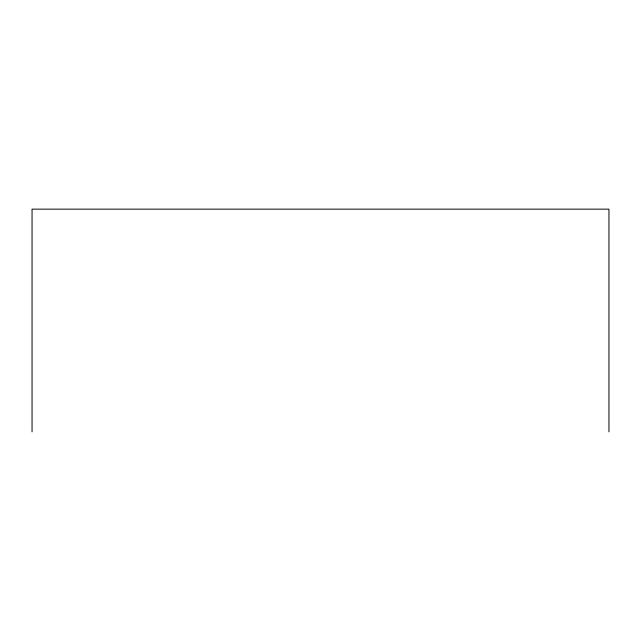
<?xml version="1.0" encoding="UTF-8"?>
<svg xmlns="http://www.w3.org/2000/svg" width="641" height="641" viewBox="0 0 641 641"><rect width="100%" height="100%" fill="white"/><g stroke="black" fill="none" stroke-linecap="round" stroke-linejoin="round"><path stroke-width="0.96" d="M608.95 431.85L608.95 209.15L32.05 209.15L32.05 431.85"/></g></svg>
